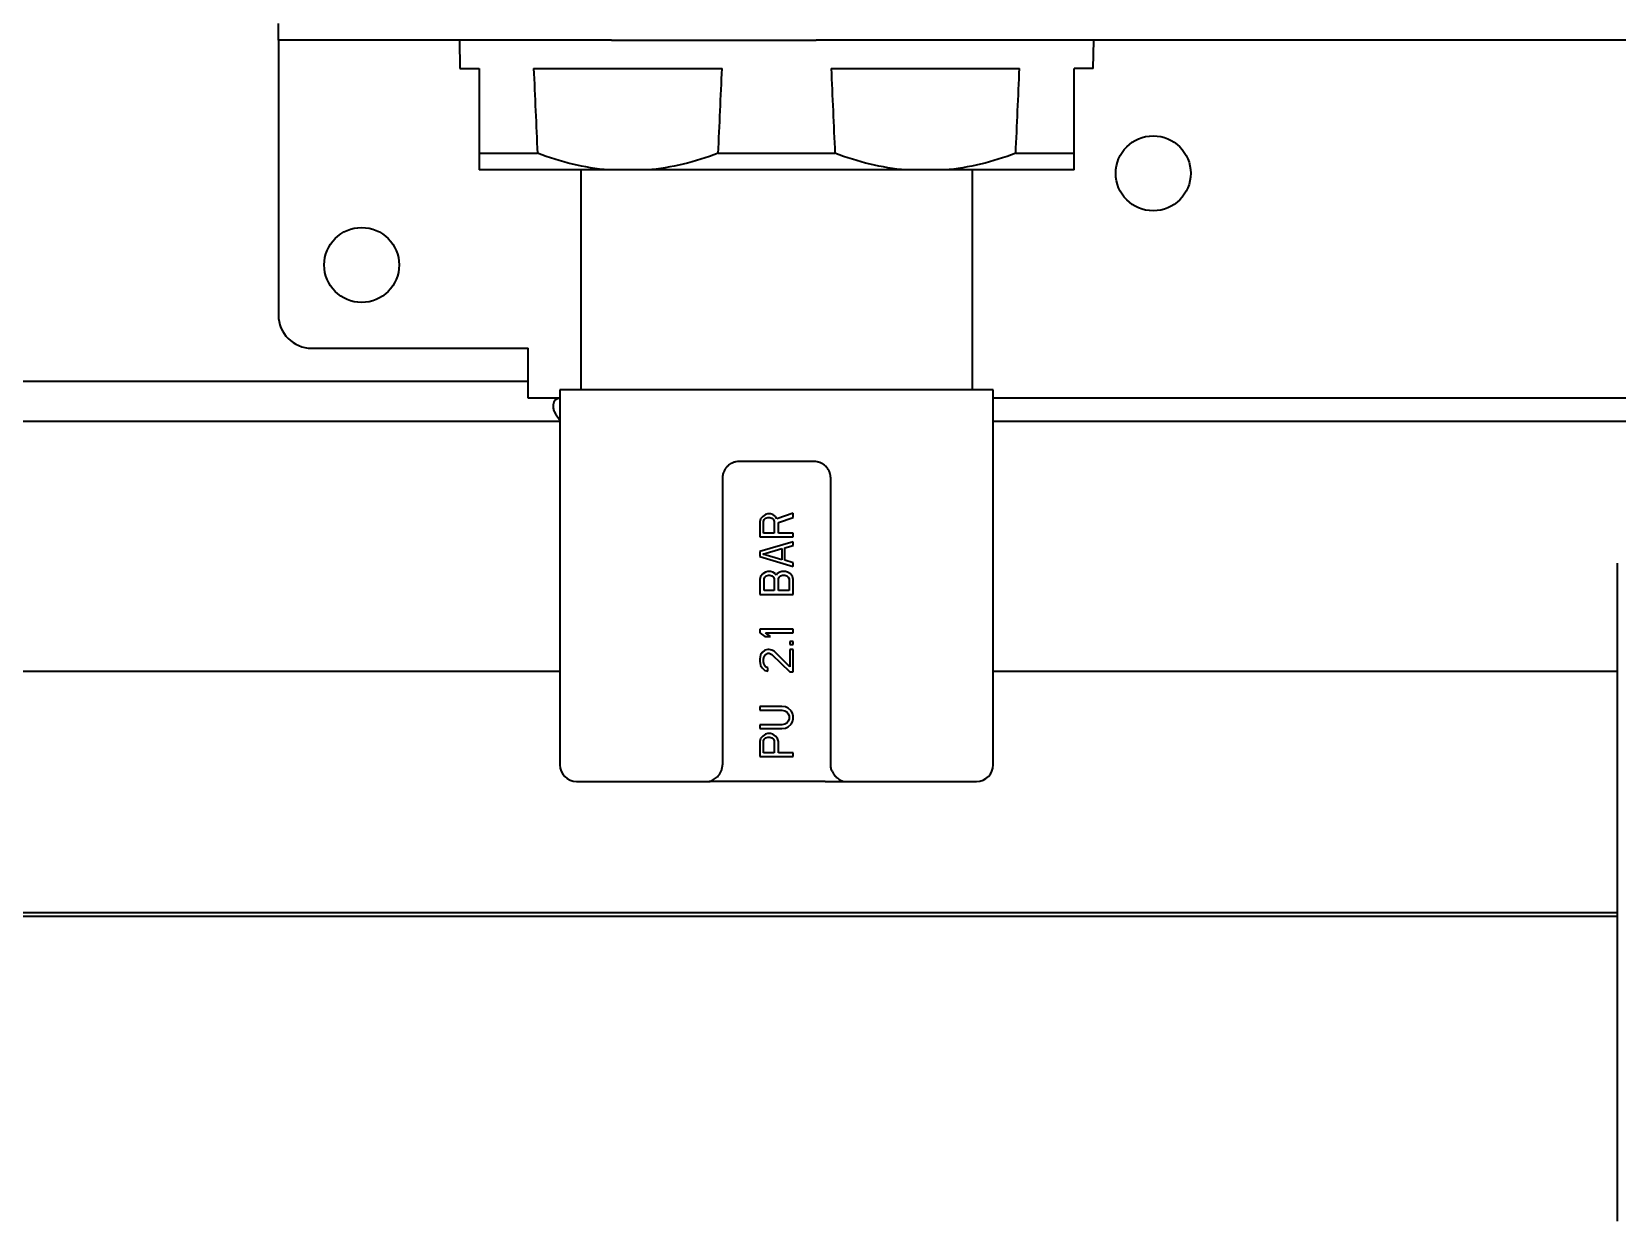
# Model space of a CAD drawing. Extents: x 6336 to 10269, y -393 to 3204.
# Drawn here: x 8585.8 to 8680.9, y 2380.5 to 2451.9 of the extents above; entities that cross this region are included whole.
import ezdxf

# ---------------------------------------------------------------- set-up
doc = ezdxf.new("R2010")
doc.units = 0
doc.header["$LTSCALE"] = 5
doc.layers.add('1', color=7, linetype='CONTINUOUS', true_color=0xffffff)

msp = doc.modelspace()

# ---------------------------------------------------------------- linework, layer by layer
at = {"layer": '1', "color": 7, "linetype": 'Continuous', "lineweight": 35}
for p, q in [((8600.573, 2451.426), (8600.573, 2452.426)), ((8600.573, 2451.426), (8600.573, 2450.426)), ((8620.573, 2451.426), (8600.573, 2451.426)), ((8611.437, 2451.426), (8611.466, 2449.726)), ((8620.573, 2451.426), (8632.847, 2451.426)), ((8653.922, 2451.426), (8632.847, 2451.426)), ((8649.479, 2449.726), (8649.509, 2451.426)), ((8686.673, 2451.426), (8653.922, 2451.426)), ((8600.573, 2450.426), (8600.573, 2434.926)), ((8611.466, 2449.726), (8612.623, 2449.726)), ((8612.623, 2449.726), (8612.623, 2444.626)), ((8615.894, 2449.726), (8627.202, 2449.726)), ((8633.744, 2449.726), (8645.052, 2449.726)), ((8648.323, 2444.626), (8648.323, 2449.726)), ((8649.479, 2449.726), (8648.323, 2449.726)), ((8612.623, 2444.626), (8616.122, 2444.626)), ((8626.973, 2444.626), (8633.972, 2444.626)), ((8644.823, 2444.626), (8648.323, 2444.626)), ((8620.39, 2443.626), (8612.623, 2443.626)), ((8618.723, 2443.626), (8618.723, 2430.426)), ((8622.706, 2443.626), (8620.39, 2443.626)), ((8638.24, 2443.626), (8622.706, 2443.626)), ((8640.556, 2443.626), (8638.24, 2443.626)), ((8648.323, 2443.626), (8640.556, 2443.626)), ((8642.223, 2430.426), (8642.223, 2443.626)), ((8602.573, 2432.926), (8615.573, 2432.926)), ((8615.573, 2431.926), (8615.573, 2432.926)), ((8615.573, 2429.926), (8615.573, 2431.926)), ((8615.582, 2430.926), (8430.073, 2430.926)), ((8643.473, 2430.426), (8617.473, 2430.426)), ((8617.473, 2430.426), (8617.473, 2407.926)), ((8643.473, 2407.926), (8643.473, 2430.426)), ((8617.474, 2429.926), (8615.573, 2429.926)), ((8617.073, 2429.526), (8617.073, 2429.326)), ((8682.973, 2429.926), (8643.474, 2429.926)), ((8643.474, 2429.926), (8643.474, 2429.926)), ((8617.48, 2428.526), (8463.373, 2428.526)), ((8681.545, 2428.526), (8643.478, 2428.526)), ((8632.723, 2426.126), (8628.223, 2426.126)), ((8627.223, 2425.126), (8627.223, 2407.926)), ((8633.723, 2407.926), (8633.723, 2425.126)), ((8629.515, 2422.686), (8629.473, 2422.5)), ((8629.643, 2422.835), (8629.515, 2422.686)), ((8629.813, 2422.946), (8629.643, 2422.835)), ((8629.686, 2422.538), (8629.728, 2422.649)), ((8629.686, 2421.832), (8629.686, 2422.538)), ((8629.728, 2422.649), (8629.813, 2422.723)), ((8629.941, 2422.983), (8629.813, 2422.946)), ((8629.813, 2422.723), (8629.941, 2422.76)), ((8630.111, 2422.983), (8629.941, 2422.983)), ((8629.941, 2422.76), (8630.069, 2422.76)), ((8630.069, 2422.76), (8630.196, 2422.723)), ((8630.239, 2422.946), (8630.111, 2422.983)), ((8630.196, 2422.723), (8630.281, 2422.649)), ((8630.409, 2422.835), (8630.239, 2422.946)), ((8630.281, 2422.649), (8630.324, 2422.538)), ((8630.324, 2422.538), (8630.324, 2421.832)), ((8630.494, 2422.686), (8630.409, 2422.835)), ((8631.473, 2423.02), (8630.494, 2422.686)), ((8630.579, 2422.463), (8631.473, 2422.76)), ((8631.473, 2422.76), (8631.473, 2423.02)), ((8629.473, 2422.5), (8629.473, 2421.609)), ((8629.473, 2421.609), (8631.473, 2421.609)), ((8630.324, 2421.832), (8629.686, 2421.832)), ((8630.579, 2421.832), (8630.579, 2422.463)), ((8631.473, 2421.832), (8630.579, 2421.832)), ((8631.473, 2421.609), (8631.473, 2421.832)), ((8631.473, 2421.312), (8629.473, 2420.718)), ((8629.473, 2420.718), (8629.473, 2420.421)), ((8629.643, 2420.569), (8630.792, 2420.904)), ((8630.792, 2420.904), (8630.792, 2420.235)), ((8630.962, 2420.941), (8631.473, 2421.089)), ((8630.962, 2420.198), (8630.962, 2420.941)), ((8631.473, 2421.089), (8631.473, 2421.312)), ((8629.473, 2420.421), (8631.473, 2419.827)), ((8630.792, 2420.235), (8629.643, 2420.569)), ((8631.473, 2420.05), (8630.962, 2420.198)), ((8631.473, 2419.827), (8631.473, 2420.05)), ((8680.923, 2420.026), (8680.923, 2380.526)), ((8629.515, 2419.233), (8629.473, 2419.047)), ((8629.473, 2419.047), (8629.473, 2418.156)), ((8629.643, 2419.381), (8629.515, 2419.233)), ((8629.813, 2419.492), (8629.643, 2419.381)), ((8629.728, 2419.084), (8629.771, 2419.195)), ((8629.728, 2418.378), (8629.728, 2419.084)), ((8629.771, 2419.195), (8629.856, 2419.27)), ((8629.941, 2419.53), (8629.813, 2419.492)), ((8629.856, 2419.27), (8629.984, 2419.307)), ((8630.111, 2419.53), (8629.941, 2419.53)), ((8629.984, 2419.307), (8630.069, 2419.307)), ((8630.069, 2419.307), (8630.196, 2419.27)), ((8630.239, 2419.492), (8630.111, 2419.53)), ((8630.196, 2419.27), (8630.281, 2419.195)), ((8630.409, 2419.381), (8630.239, 2419.492)), ((8630.281, 2419.195), (8630.324, 2419.084)), ((8630.324, 2419.084), (8630.324, 2418.378)), ((8630.452, 2419.307), (8630.409, 2419.381)), ((8630.494, 2419.381), (8630.452, 2419.307)), ((8630.664, 2419.492), (8630.494, 2419.381)), ((8630.579, 2419.084), (8630.622, 2419.195)), ((8630.579, 2418.378), (8630.579, 2419.084)), ((8630.622, 2419.195), (8630.707, 2419.27)), ((8630.792, 2419.53), (8630.664, 2419.492)), ((8630.707, 2419.27), (8630.835, 2419.307)), ((8631.005, 2419.53), (8630.792, 2419.53)), ((8630.835, 2419.307), (8630.962, 2419.307)), ((8630.962, 2419.307), (8631.09, 2419.27)), ((8631.132, 2419.492), (8631.005, 2419.53)), ((8631.09, 2419.27), (8631.175, 2419.195)), ((8631.303, 2419.381), (8631.132, 2419.492)), ((8631.175, 2419.195), (8631.218, 2419.084)), ((8631.218, 2419.084), (8631.218, 2418.378)), ((8631.43, 2419.233), (8631.303, 2419.381)), ((8631.473, 2419.047), (8631.43, 2419.233)), ((8631.473, 2418.156), (8631.473, 2419.047)), ((8629.473, 2418.156), (8631.473, 2418.156)), ((8630.324, 2418.378), (8629.728, 2418.378)), ((8631.218, 2418.378), (8630.579, 2418.378)), ((8629.473, 2416.076), (8629.473, 2415.853)), ((8631.473, 2416.076), (8629.473, 2416.076)), ((8631.473, 2415.853), (8631.473, 2416.076)), ((8629.473, 2415.853), (8629.771, 2415.63)), ((8629.771, 2415.63), (8630.111, 2415.63)), ((8629.813, 2415.853), (8631.473, 2415.853)), ((8630.111, 2415.63), (8629.813, 2415.853)), ((8631.473, 2415.333), (8631.26, 2415.333)), ((8631.26, 2415.333), (8631.26, 2415.148)), ((8631.26, 2415.148), (8631.473, 2415.148)), ((8631.473, 2415.148), (8631.473, 2415.333)), ((8629.515, 2414.516), (8629.473, 2414.294)), ((8629.473, 2414.294), (8629.473, 2414.145)), ((8629.473, 2414.145), (8629.515, 2413.885)), ((8629.601, 2414.665), (8629.515, 2414.516)), ((8629.771, 2414.813), (8629.601, 2414.665)), ((8629.686, 2414.256), (8629.728, 2414.442)), ((8629.686, 2414.108), (8629.686, 2414.256)), ((8629.728, 2413.922), (8629.686, 2414.108)), ((8629.728, 2414.442), (8629.813, 2414.553)), ((8629.941, 2414.851), (8629.771, 2414.813)), ((8629.813, 2414.553), (8629.941, 2414.628)), ((8630.026, 2414.851), (8629.941, 2414.851)), ((8629.941, 2414.628), (8630.026, 2414.628)), ((8630.196, 2414.813), (8630.026, 2414.851)), ((8630.026, 2414.628), (8630.196, 2414.553)), ((8630.324, 2414.739), (8630.196, 2414.813)), ((8630.196, 2414.553), (8631.26, 2413.514)), ((8631.26, 2413.811), (8630.324, 2414.739)), ((8631.26, 2414.851), (8631.26, 2413.811)), ((8631.473, 2414.851), (8631.26, 2414.851)), ((8631.473, 2413.514), (8631.473, 2414.851)), ((8617.48, 2413.526), (8463.373, 2413.526)), ((8629.515, 2413.885), (8629.601, 2413.736)), ((8629.601, 2413.736), (8629.771, 2413.588)), ((8629.813, 2413.811), (8629.728, 2413.922)), ((8629.771, 2413.588), (8629.941, 2413.551)), ((8629.941, 2413.736), (8629.813, 2413.811)), ((8629.941, 2413.551), (8629.941, 2413.736)), ((8631.26, 2413.514), (8631.473, 2413.514)), ((8680.923, 2413.526), (8643.478, 2413.526)), ((8629.473, 2411.434), (8629.473, 2411.211)), ((8630.792, 2411.434), (8629.473, 2411.434)), ((8629.473, 2411.211), (8630.792, 2411.211)), ((8631.005, 2411.397), (8630.792, 2411.434)), ((8630.792, 2411.211), (8630.962, 2411.174)), ((8630.962, 2411.174), (8631.09, 2411.1)), ((8631.175, 2411.323), (8631.005, 2411.397)), ((8631.345, 2411.174), (8631.175, 2411.323)), ((8631.43, 2411.026), (8631.345, 2411.174)), ((8629.473, 2410.32), (8629.473, 2410.097)), ((8630.792, 2410.32), (8629.473, 2410.32)), ((8630.962, 2410.357), (8630.792, 2410.32)), ((8631.09, 2410.431), (8630.962, 2410.357)), ((8631.005, 2410.134), (8631.175, 2410.209)), ((8631.09, 2411.1), (8631.175, 2410.988)), ((8631.175, 2410.543), (8631.09, 2410.431)), ((8631.175, 2410.988), (8631.218, 2410.84)), ((8631.218, 2410.691), (8631.175, 2410.543)), ((8631.175, 2410.209), (8631.345, 2410.357)), ((8631.218, 2410.84), (8631.218, 2410.691)), ((8631.345, 2410.357), (8631.43, 2410.506)), ((8631.473, 2410.84), (8631.43, 2411.026)), ((8631.43, 2410.506), (8631.473, 2410.691)), ((8631.473, 2410.691), (8631.473, 2410.84)), ((8629.473, 2410.097), (8630.792, 2410.097)), ((8629.515, 2409.503), (8629.473, 2409.317)), ((8629.473, 2409.317), (8629.473, 2408.426)), ((8629.643, 2409.652), (8629.515, 2409.503)), ((8629.813, 2409.763), (8629.643, 2409.652)), ((8629.686, 2409.355), (8629.728, 2409.466)), ((8629.686, 2408.649), (8629.686, 2409.355)), ((8629.728, 2409.466), (8629.813, 2409.54)), ((8629.941, 2409.8), (8629.813, 2409.763)), ((8629.813, 2409.54), (8629.941, 2409.577)), ((8630.111, 2409.8), (8629.941, 2409.8)), ((8629.941, 2409.577), (8630.069, 2409.577)), ((8630.069, 2409.577), (8630.196, 2409.54)), ((8630.239, 2409.763), (8630.111, 2409.8)), ((8630.196, 2409.54), (8630.281, 2409.466)), ((8630.409, 2409.652), (8630.239, 2409.763)), ((8630.281, 2409.466), (8630.324, 2409.355)), ((8630.324, 2409.355), (8630.324, 2408.649)), ((8630.537, 2409.503), (8630.409, 2409.652)), ((8630.579, 2409.317), (8630.537, 2409.503)), ((8630.579, 2408.649), (8630.579, 2409.317)), ((8630.792, 2410.097), (8631.005, 2410.134)), ((8629.473, 2408.426), (8631.473, 2408.426)), ((8630.324, 2408.649), (8629.686, 2408.649)), ((8631.473, 2408.649), (8630.579, 2408.649)), ((8631.473, 2408.426), (8631.473, 2408.649)), ((8618.473, 2406.926), (8626.427, 2406.926)), ((8627.719, 2406.926), (8626.427, 2406.926)), ((8633.227, 2406.926), (8627.719, 2406.926)), ((8633.382, 2406.926), (8633.227, 2406.926)), ((8633.382, 2406.926), (8634.528, 2406.926)), ((8634.528, 2406.926), (8642.473, 2406.926)), ((8680.923, 2399.037), (8459.92, 2399.037)), ((8680.923, 2398.83), (8459.92, 2398.83))]:
    msp.add_line(p, q, dxfattribs=at)
for centre in [(8653.073, 2443.426), (8605.573, 2437.926)]:
    msp.add_circle(centre, 2.25, dxfattribs=at)
for centre, radius, start, end in [((8602.573, 2434.926), 2, 180, 270), ((8617.473, 2429.526), 0.4, 90, 180), ((8617.473, 2429.326), 0.4, 180, 210.30118), ((8621.272, 2431.546), 4.8, 210.30118, 217.68028), ((8618.473, 2407.926), 1, 180, 270), ((8642.473, 2407.926), 1, 270.00153, 0)]:
    msp.add_arc(centre, radius, start, end, dxfattribs=at)
for centre, major_axis, start_param, end_param in [((10951.706, 2586.727), (0, 2700.641), 1.621547, 1.623438), ((6291.39, 2586.727), (0, 2700.641), 4.659747, 4.661638), ((10969.556, 2586.727), (0, -2700.641), 4.76314, 4.765031), ((6309.24, 2586.727), (0, -2700.641), 1.518154, 1.520046)]:
    msp.add_ellipse(centre, major_axis=major_axis, ratio=0.866025, start_param=start_param, end_param=end_param, dxfattribs=at)
for points, knots in [([(8612.623, 2444.626), (8612.623, 2444.365), (8612.623, 2444.146), (8612.623, 2443.807), (8612.623, 2443.688), (8612.623, 2443.626)], [0, 0, 0, 0, 0.5, 0.5, 1, 1, 1, 1]), ([(8620.39, 2443.626), (8619.66, 2443.688), (8618.941, 2443.807), (8617.519, 2444.146), (8616.817, 2444.365), (8616.122, 2444.626)], [0, 0, 0, 0, 0.5, 0.5, 1, 1, 1, 1]), ([(8626.973, 2444.626), (8626.279, 2444.365), (8625.577, 2444.146), (8624.155, 2443.807), (8623.435, 2443.688), (8622.706, 2443.626)], [0, 0, 0, 0, 0.5, 0.5, 1, 1, 1, 1]), ([(8638.24, 2443.626), (8637.51, 2443.688), (8636.791, 2443.807), (8635.369, 2444.146), (8634.667, 2444.365), (8633.972, 2444.626)], [0, 0, 0, 0, 0.5, 0.5, 1, 1, 1, 1]), ([(8644.823, 2444.626), (8644.129, 2444.365), (8643.427, 2444.146), (8642.005, 2443.807), (8641.285, 2443.688), (8640.556, 2443.626)], [0, 0, 0, 0, 0.5, 0.5, 1, 1, 1, 1]), ([(8648.323, 2443.626), (8648.323, 2443.688), (8648.323, 2443.807), (8648.323, 2444.146), (8648.323, 2444.365), (8648.323, 2444.626)], [0, 0, 0, 0, 0.5, 0.5, 1, 1, 1, 1]), ([(8628.223, 2426.126), (8628.157, 2426.126), (8628.092, 2426.12), (8628.012, 2426.104), (8627.997, 2426.1), (8627.965, 2426.092), (8627.918, 2426.079), (8627.842, 2426.052), (8627.784, 2426.025), (8627.741, 2426.002), (8627.727, 2425.994), (8627.699, 2425.978), (8627.685, 2425.969), (8627.617, 2425.924), (8627.566, 2425.883), (8627.497, 2425.815), (8627.475, 2425.791), (8627.444, 2425.753), (8627.434, 2425.74), (8627.414, 2425.714), (8627.404, 2425.701), (8627.358, 2425.633), (8627.327, 2425.575), (8627.295, 2425.499), (8627.289, 2425.484), (8627.278, 2425.453), (8627.272, 2425.437), (8627.257, 2425.389), (8627.249, 2425.357), (8627.23, 2425.259), (8627.223, 2425.193), (8627.223, 2425.126)], [0, 0, 0, 0, 0.125, 0.125, 0.15625, 0.15625, 0.1875, 0.25, 0.3125, 0.3125, 0.34375, 0.34375, 0.375, 0.375, 0.5, 0.5, 0.5625, 0.5625, 0.59375, 0.59375, 0.625, 0.625, 0.75, 0.75, 0.78125, 0.78125, 0.8125, 0.8125, 0.875, 0.875, 1, 1, 1, 1]), ([(8633.723, 2425.126), (8633.723, 2425.193), (8633.716, 2425.26), (8633.699, 2425.342), (8633.696, 2425.358), (8633.687, 2425.39), (8633.674, 2425.438), (8633.646, 2425.516), (8633.617, 2425.575), (8633.586, 2425.633), (8633.568, 2425.661), (8633.513, 2425.743), (8633.471, 2425.793), (8633.402, 2425.861), (8633.377, 2425.883), (8633.327, 2425.924), (8633.3, 2425.943), (8633.219, 2425.997), (8633.163, 2426.027), (8633.088, 2426.057), (8633.072, 2426.063), (8633.042, 2426.074), (8633.026, 2426.079), (8632.98, 2426.093), (8632.948, 2426.101), (8632.853, 2426.12), (8632.789, 2426.126), (8632.723, 2426.126)], [0, 0, 0, 0, 0.125, 0.125, 0.15625, 0.15625, 0.1875, 0.25, 0.3125, 0.3125, 0.375, 0.375, 0.5, 0.5, 0.5625, 0.5625, 0.625, 0.625, 0.75, 0.75, 0.78125, 0.78125, 0.8125, 0.8125, 0.875, 0.875, 1, 1, 1, 1]), ([(8626.755, 2407.079), (8626.792, 2407.103), (8626.829, 2407.129), (8626.9, 2407.189), (8626.935, 2407.222), (8626.985, 2407.278), (8627.002, 2407.298), (8627.034, 2407.34), (8627.049, 2407.362), (8627.094, 2407.431), (8627.121, 2407.482), (8627.144, 2407.537)], [0, 0, 0, 0, 0.25, 0.25, 0.5, 0.5, 0.625, 0.625, 0.75, 0.75, 1, 1, 1, 1]), ([(8627.144, 2407.537), (8627.158, 2407.569), (8627.169, 2407.601), (8627.189, 2407.665), (8627.197, 2407.698), (8627.21, 2407.762), (8627.215, 2407.795), (8627.22, 2407.844), (8627.221, 2407.86), (8627.222, 2407.885), (8627.222, 2407.893), (8627.223, 2407.91), (8627.223, 2407.918), (8627.223, 2407.926)], [0, 0, 0, 0, 0.25, 0.25, 0.5, 0.5, 0.75, 0.75, 0.875, 0.875, 0.9375, 0.9375, 1, 1, 1, 1]), ([(8633.802, 2407.537), (8633.788, 2407.569), (8633.777, 2407.601), (8633.757, 2407.665), (8633.749, 2407.697), (8633.736, 2407.762), (8633.731, 2407.795), (8633.725, 2407.86), (8633.723, 2407.893), (8633.723, 2407.926)], [0, 0, 0, 0, 0.25, 0.25, 0.5, 0.5, 0.75, 0.75, 1, 1, 1, 1]), ([(8633.802, 2407.537), (8633.813, 2407.51), (8633.826, 2407.483), (8633.853, 2407.433), (8633.867, 2407.409), (8633.896, 2407.363), (8633.911, 2407.341), (8633.943, 2407.3), (8633.959, 2407.28), (8633.993, 2407.242), (8634.01, 2407.224), (8634.045, 2407.19), (8634.063, 2407.175), (8634.117, 2407.129), (8634.154, 2407.103), (8634.191, 2407.079)], [0, 0, 0, 0, 0.125, 0.125, 0.25, 0.25, 0.375, 0.375, 0.5, 0.5, 0.625, 0.625, 0.75, 0.75, 1, 1, 1, 1]), ([(8634.191, 2407.079), (8634.22, 2407.061), (8634.274, 2407.027), (8634.347, 2406.984), (8634.412, 2406.951), (8634.469, 2406.931), (8634.503, 2406.926), (8634.518, 2406.926), (8634.518, 2406.926), (8634.518, 2406.926)], [0, 0, 0, 0, 0.199998, 0.399997, 0.599995, 0.799994, 0.999992, 0.999992, 1, 1, 1, 1])]:
    msp.add_open_spline(points, degree=3, knots=knots, dxfattribs=at)
msp.add_open_spline([(8626.427, 2406.926), (8626.456, 2406.926), (8626.518, 2406.942), (8626.627, 2406.999), (8626.71, 2407.051), (8626.755, 2407.079)], degree=3, dxfattribs=at)

doc.saveas('drawing.dxf')
